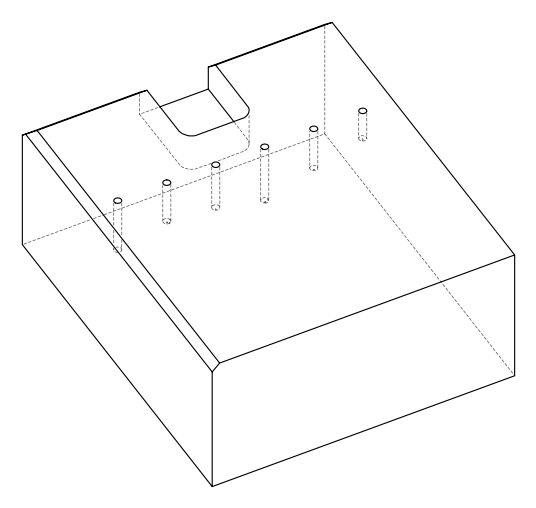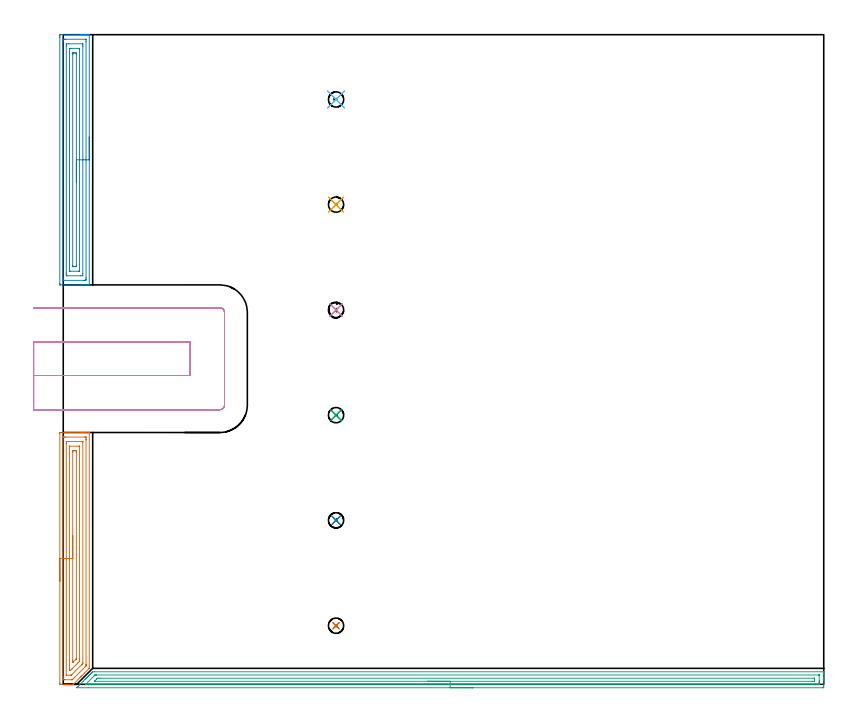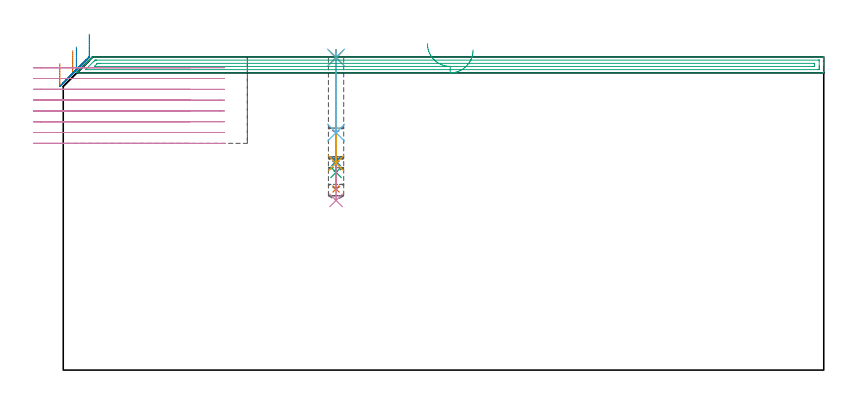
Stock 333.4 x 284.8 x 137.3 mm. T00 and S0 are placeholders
(PLAN: 16 operations, 3 tool changes, 25.6 min)
(1 SPOT_DRILL | STEP1POCKET | NXT0321_9005460120000 | 0.03 min | 1 mm3)
(2 SPOT_DRILL_1 | STEP1POCKET_1 | NXT0321_9005460120000 | 0.03 min | 0 mm3)
(3 SPOT_DRILL_2 | STEP1POCKET_2 | NXT0321_9005460120000 | 0.03 min | 0 mm3)
(4 SPOT_DRILL_3 | STEP1POCKET_3 | NXT0321_9005460120000 | 0.03 min | 1 mm3)
(5 SPOT_DRILL_4 | STEP1POCKET_4 | NXT0321_9005460120000 | 0.03 min | 0 mm3)
(6 SPOT_DRILL_5 | STEP1POCKET_5 | NXT0321_9005460120000 | 0.03 min | 0 mm3)
(7 DRILL_BLIND_HOLE_INTO_CENTER | STEP1POCKET | UGT0301_462 | 0.24 min | 1979 mm3)
(8 DRILL_BLIND_HOLE_INTO_CENTER_1 | STEP1POCKET_1 | UGT0301_462 | 0.19 min | 1557 mm3)
(9 DRILL_BLIND_HOLE_INTO_CENTER_2 | STEP1POCKET_2 | UGT0301_462 | 0.21 min | 1726 mm3)
(10 DRILL_BLIND_HOLE_INTO_CENTER_3 | STEP1POCKET_3 | UGT0301_462 | 0.26 min | 2157 mm3)
(11 DRILL_BLIND_HOLE_INTO_CENTER_4 | STEP1POCKET_4 | UGT0301_462 | 0.2 min | 1584 mm3)
(12 DRILL_BLIND_HOLE_INTO_CENTER_5 | STEP1POCKET_5 | UGT0301_462 | 0.14 min | 1116 mm3)
(13 AREA_MILL | FG_CHAMFER_SURFACE | UGT0205_001 | 4.59 min | 9748 mm3)
(14 AREA_MILL_1 | FG_CHAMFER_SURFACE_1 | UGT0205_001 | 4.63 min | 9692 mm3)
(15 AREA_MILL_2 | FG_CHAMFER_SURFACE_2 | UGT0205_001 | 7.97 min | 7936 mm3)
(16 MILL_SLOT | SLOT_PARTIAL_RECTANGULAR | UGT0201_094 | Follow Part, ap 5, ae 75% | 6.97 min | 194397 mm3)
(TOOL NXT0321_9005460120000 | NC Spot Drill, 142deg, 12mm, Carbide, Uncoated | D12 PA142 FL30 Z2)
(TOOL UGT0301_462 | Carbide Drill 6.7 mm | D6.7 PA118 FL63 Z2)
(TOOL UGT0205_001 | Chamfer Mill 20 x 3 x 45 deg. | D20 FL50 Z2)
(TOOL UGT0201_094 | End mill 20 mm | D20 FL38 Z4)
(OP 1 SPOT_DRILL)
G17 G21 G94 G90
T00 M6
G54
G17 G0 G90 X119.6 Y25.7 S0 M3
G43 Z147.3 H0
G94 G81 G98 Z137.012 F250. R140.3
G80
M5
M2
(OP 2 SPOT_DRILL_1)
G17 G21 G94 G90
T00 M6
G54
G17 G0 G90 X119.6 Y71.9 S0 M3
G43 Z147.3 H0
G94 G81 G98 Z137.012 F250. R140.3
G80
M5
M2
(OP 3 SPOT_DRILL_2)
G17 G21 G94 G90
T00 M6
G54
G17 G0 G90 X119.6 Y118. S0 M3
G43 Z147.3 H0
G94 G81 G98 Z137.012 F250. R140.3
G80
M5
M2
(OP 4 SPOT_DRILL_3)
G17 G21 G94 G90
T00 M6
G54
G17 G0 G90 X119.6 Y164.1 S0 M3
G43 Z147.3 H0
G94 G81 G98 Z137.012 F250. R140.3
G80
M5
M2
(OP 5 SPOT_DRILL_4)
G17 G21 G94 G90
T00 M6
G54
G17 G0 G90 X119.6 Y210.3 S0 M3
G43 Z147.3 H0
G94 G81 G98 Z137.012 F250. R140.3
G80
M5
M2
(OP 6 SPOT_DRILL_5)
G17 G21 G94 G90
T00 M6
G54
G17 G0 G90 X119.6 Y256.4 S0 M3
G43 Z147.3 H0
G94 G81 G98 Z137.012 F250. R140.3
G80
M5
M2
(OP 7 DRILL_BLIND_HOLE_INTO_CENTER)
G17 G21 G94 G90
T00 M6
G54
G17 G0 G90 X119.6 Y25.7 S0 M3
G43 Z147.3 H0
G94 G81 G98 Z79.4 F250. R139.3
G80
M5
M2
(OP 8 DRILL_BLIND_HOLE_INTO_CENTER_1)
G17 G21 G94 G90
T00 M6
G54
G17 G0 G90 X119.6 Y71.9 S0 M3
G43 Z147.3 H0
G94 G81 G98 Z91.5 F250. R139.3
G80
M5
M2
(OP 9 DRILL_BLIND_HOLE_INTO_CENTER_2)
G17 G21 G94 G90
T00 M6
G54
G17 G0 G90 X119.6 Y118. S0 M3
G43 Z147.3 H0
G94 G81 G98 Z86.7 F250. R139.3
G80
M5
M2
(OP 10 DRILL_BLIND_HOLE_INTO_CENTER_3)
G17 G21 G94 G90
T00 M6
G54
G17 G0 G90 X119.6 Y164.1 S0 M3
G43 Z147.3 H0
G94 G81 G98 Z74.4 F250. R139.3
G80
M5
M2
(OP 11 DRILL_BLIND_HOLE_INTO_CENTER_4)
G17 G21 G94 G90
T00 M6
G54
G17 G0 G90 X119.6 Y210.3 S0 M3
G43 Z147.3 H0
G94 G81 G98 Z90.7 F250. R139.3
G80
M5
M2
(OP 12 DRILL_BLIND_HOLE_INTO_CENTER_5)
G17 G21 G94 G90
T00 M6
G54
G17 G0 G90 X119.6 Y256.4 S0 M3
G43 Z147.3 H0
G94 G81 G98 Z104.1 F250. R139.3
G80
M5
M2
(OP 13 AREA_MILL)
G17 G21 G94 G90
T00 M6
G54
G17 G0 G90 X-1.5 Y45.2 S1061 M3
G43 Z147.3 H0
Z134.4
G94 G1 Y45.238 Z133.528 F250.
Y45.352 Z132.664
Y45.541 Z131.812
Y45.803 Z130.98
Y46.137 Z130.174
Y46.54 Z129.4
Y47.008 Z128.664
Y47.539 Z127.972
Y48.129 Z127.329
Y48.772 Z126.74
Y49.464 Z126.208
Y50.2 Z125.74
Y50.974 Z125.337
Y51.78 Z125.003
Y52.612 Z124.741
Y53.463 Z124.552
Y54.328 Z124.438
Y55.2 Z124.4
Y109.849
X-1.497 Y110.189 Z124.401
X-1.492 Y110.39 Z124.404
X-1.163 Y110.396 Z124.734
X-0.621 Y110.4 Z125.275
X7.57 Z133.463
X8.233 Z134.13
X8.443 Z134.34
X9.106 Z135.003
X9.316 Z135.213
X9.738 Z135.637
X11.237 Z137.136
X11.32 Y110.398 Z137.213
X11.397 Y110.39 Z137.289
X11.4 Y110.293 Z137.3
Y7.66
X11.398 Y7.005 Z137.287
X11.255 Y6.854 Z137.154
X9.395 Y4.994 Z135.294
X8.062 Y3.661 Z133.96
X7.618 Y3.217 Z133.517
X7.57 Y3.168 Z133.467
X7.524 Y3.123 Z133.423
X7.321 Y2.921 Z133.22
X4.656 Y0.255 Z130.555
X4.513 Y0.113 Z130.41
X4.406 Y0.01 Z130.303
X4.325 Y0. Z130.225
X2.751 Z128.65
X2.33 Z128.226
X2.12 Z128.017
X1.457 Z127.354
X1.246 Z127.144
X0.584 Z126.477
X-1.163 Y0.001 Z124.732
X-1.492 Y0.01 Z124.404
X-1.497 Y0.212 Z124.4
X-1.5 Y0.551
Y55.2
X-0.086 Z125.814
X-0.085 Y108.242 Z125.815
X-0.084 Y108.327 Z125.816
X-0.082 Y108.368 Z125.818
X-0.08 Y108.383 Z125.82
X-0.061 Y108.39 Z125.839
X0.263 Y108.398 Z126.163
X0.584 Y108.399 Z126.484
X1.134 Y108.4 Z127.034
X9.316 Y108.399 Z135.216
X9.871 Y108.396 Z135.771
X9.95 Y108.39 Z135.85
X9.979 Y108.373 Z135.879
X9.982 Y108.283 Z135.882
X9.984 Y108.071 Z135.884
X9.986 Y107.39 Z135.886
Y107.183
X9.985 Y8.757 Z135.885
X9.984 Y8.549 Z135.884
X9.981 Y8.208 Z135.881
X9.979 Y8.043 Z135.879
X9.897 Y7.957 Z135.797
X9.609 Y7.66 Z135.509
X4.279 Y2.328 Z130.179
X4.176 Y2.228 Z130.076
X4.077 Y2.135 Z129.977
X3.937 Y2.01 Z129.837
X3.801 Y2.006 Z129.701
X3.525 Y2.001 Z129.425
X0.584 Z126.484
X0.029 Y2.004 Z125.929
X-0.05 Y2.01 Z125.85
X-0.079 Y2.027 Z125.821
X-0.082 Y2.117 Z125.818
X-0.084 Y2.328 Z125.816
X-0.086 Y3.009 Z125.814
Y3.217
Y55.2
X1.328 Z127.228
X1.329 Y105.536 Z127.229
X1.331 Y106.294 Z127.231
X1.333 Y106.359 Z127.233
X1.335 Y106.384 Z127.235
X1.361 Y106.392 Z127.261
X1.457 Y106.395 Z127.357
X2.226 Y106.4 Z128.126
X8.34 Y106.399 Z134.24
X8.443 Y106.396 Z134.343
X8.546 Y106.39 Z134.446
X8.565 Y106.387 Z134.465
X8.567 Y106.371 Z134.467
X8.57 Y106.338 Z134.47
X8.571 Y106.294 Z134.471
Y106.164
Y9.437
X8.57 Y9.308 Z134.47
X8.567 Y9.176 Z134.467
X8.565 Y9.093 Z134.465
X8.536 Y9.047 Z134.436
X8.443 Y8.948 Z134.343
X8.247 Y8.748 Z134.147
X8.049 Y8.549 Z133.949
X3.843 Y4.343 Z129.743
X3.603 Y4.106 Z129.503
X3.522 Y4.033 Z129.422
X3.479 Y4.01 Z129.379
X3.411 Y4.005 Z129.311
X3.307 Y4.001 Z129.207
X1.56 Z127.46
X1.457 Y4.004 Z127.357
X1.354 Y4.01 Z127.254
X1.335 Y4.013 Z127.235
X1.332 Y4.028 Z127.232
X1.33 Y4.062 Z127.23
X1.329 Y4.106 Z127.229
Y4.236
X1.328 Y55.2 Z127.228
X2.743 Z128.643
Y104.097
X2.744 Y104.254 Z128.644
X2.747 Y104.378 Z128.647
X2.75 Y104.39 Z128.65
X2.755 Y104.393 Z128.655
X2.777 Y104.397 Z128.677
X2.824 Y104.399 Z128.724
X6.812 Y104.4 Z132.712
X7.074 Y104.397 Z132.974
X7.139 Y104.393 Z133.039
X7.15 Y104.39 Z133.05
X7.153 Y104.384 Z133.053
X7.155 Y104.362 Z133.055
X7.157 Y104.311 Z133.057
Y11.214
X7.155 Y10.748 Z133.055
X7.15 Y10.326 Z133.05
X7.141 Y10.102 Z133.041
X6.593 Y9.542 Z132.493
X6.489 Y9.437 Z132.389
X3.823 Y6.771 Z129.723
X3.509 Y6.46 Z129.409
X3.203 Y6.159 Z129.103
X3.064 Y6.025 Z128.964
X2.821 Y6.01 Z128.721
X2.759 Z128.659
X2.75 Y6.049 Z128.65
X2.748 Y6.1 Z128.648
X2.744 Y6.35 Z128.644
X2.743 Y6.771 Z128.643
Y7.24
Y55.2
X4.157 Z130.057
Y101.851
X4.162 Y102.255 Z130.062
X4.164 Y102.354 Z130.064
X4.171 Y102.39 Z130.071
X4.231 Y102.393 Z130.131
X4.412 Y102.398 Z130.312
X4.95 Y102.399 Z130.85
X5.285 Z131.185
X5.64 Y102.393 Z131.54
X5.718 Y102.39 Z131.618
X5.736 Y102.379 Z131.636
X5.739 Y102.344 Z131.639
X5.741 Y102.262 Z131.641
X5.743 Y101.933 Z131.643
Y101.851
X5.742 Y11.297 Z131.642
X5.741 Y11.214 Z131.641
X5.737 Y11.165 Z131.637
X5.734 Y11.145 Z131.634
X5.715 Y11.122 Z131.615
X5.64 Y11.041 Z131.54
X5.524 Y10.923 Z131.424
X5.379 Y10.777 Z131.279
X4.309 Y9.707 Z130.209
X4.227 Y9.629 Z130.127
X4.17 Y9.578 Z130.07
X4.164 Y9.574 Z130.064
X4.162 Y9.588 Z130.062
X4.16 Y9.64 Z130.06
X4.157 Y10.244 Z130.057
Y10.326
Y55.2
Y56.071 Z130.095
Y56.936 Z130.209
Y57.788 Z130.398
Y58.62 Z130.66
Y59.426 Z130.994
Y60.2 Z131.397
Y60.936 Z131.865
Y61.628 Z132.396
Y62.271 Z132.986
Y62.86 Z133.629
Y63.391 Z134.321
Y63.86 Z135.057
Y64.263 Z135.831
Y64.597 Z136.637
Y64.859 Z137.469
Y65.048 Z138.32
Y65.162 Z139.185
Y65.2 Z140.057
G0 Z147.3
M5
M2
(OP 14 AREA_MILL_1)
G17 G21 G94 G90
T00 M6
G54
G17 G0 G90 X11.4 Y239.95 S1061 M3
G43 Z147.3 H0
G94 G1 Y239.912 Z146.428 F250.
Y239.798 Z145.563
Y239.609 Z144.712
Y239.347 Z143.88
Y239.013 Z143.074
Y238.61 Z142.3
Y238.141 Z141.564
Y237.61 Z140.872
Y237.021 Z140.229
Y236.378 Z139.639
Y235.686 Z139.108
Y234.95 Z138.64
Y234.176 Z138.237
Y233.37 Z137.903
Y232.538 Z137.641
Y231.686 Z137.452
Y230.822 Z137.338
Y229.95 Z137.3
Y175.224
X11.397 Y175.11 Z137.289
X11.308 Y175.103 Z137.201
X11.212 Y175.1 Z137.11
X10.576 Z136.475
X9.804 Z135.703
X9.316 Z135.212
X9.073 Z134.97
X8.443 Z134.34
X8.199 Z134.097
X7.57 Z133.464
X-1.163 Z124.734
X-1.481 Y175.103 Z124.416
X-1.492 Y175.11 Z124.405
X-1.498 Y175.121 Z124.398
X-1.5 Y175.669 Z124.4
Y283.685
X-1.499 Y284.231 Z124.401
X-1.496 Y284.57 Z124.402
X-1.493 Y284.79 Z124.404
X-1.163 Y284.794 Z124.734
X-0.605 Y284.8 Z125.292
X7.57 Z133.464
X8.199 Z134.097
X8.443 Z134.34
X9.073 Z134.97
X9.316 Z135.212
X9.804 Z135.703
X10.454 Z136.353
X11.063 Z136.961
X11.212 Z137.111
X11.308 Y284.797 Z137.201
X11.397 Y284.79 Z137.289
X11.4 Y284.676 Z137.3
Y229.95
X9.986 Z135.886
Y178.339
X9.985 Y177.658 Z135.885
X9.983 Y177.449 Z135.883
X9.979 Y177.118 Z135.879
X9.653 Y177.105 Z135.553
X9.316 Y177.102 Z135.216
X8.785 Y177.1 Z134.685
X0.052 Z125.952
X-0.048 Y177.103 Z125.852
X-0.065 Y177.105 Z125.835
X-0.079 Y177.11 Z125.821
X-0.08 Y177.129 Z125.82
X-0.084 Y177.239 Z125.816
X-0.085 Y177.449 Z125.815
X-0.086 Y178.131 Z125.814
Y281.561
X-0.085 Y282.242 Z125.815
X-0.083 Y282.451 Z125.817
X-0.079 Y282.782 Z125.821
X0.246 Y282.795 Z126.146
X0.584 Y282.798 Z126.484
X1.115 Y282.8 Z127.015
X9.848 Z135.748
X9.948 Y282.797 Z135.848
X9.965 Y282.795 Z135.865
X9.979 Y282.79 Z135.879
X9.98 Y282.771 Z135.88
X9.984 Y282.661 Z135.884
X9.985 Y282.451 Z135.885
X9.986 Y281.769 Z135.886
Y229.95
X8.571 Z134.471
Y179.988
X8.564 Y179.228 Z134.464
X8.562 Y179.107 Z134.462
X7.57 Y179.1 Z133.47
X1.582 Y179.101 Z127.482
X1.457 Y179.105 Z127.357
X1.338 Y179.11 Z127.238
X1.333 Y179.228 Z127.233
X1.33 Y179.357 Z127.23
X1.329 Y180.118 Z127.229
X1.328 Y180.249 Z127.228
X1.329 Y279.912 Z127.229
X1.335 Y280.672 Z127.235
X1.338 Y280.793 Z127.238
X2.33 Y280.8 Z128.23
X8.318 Y280.799 Z134.218
X8.443 Y280.795 Z134.343
X8.562 Y280.79 Z134.462
X8.567 Y280.672 Z134.467
X8.57 Y280.542 Z134.47
X8.571 Y279.782 Z134.471
Y279.651
Y229.95
X7.157 Z133.057
Y181.429
X7.155 Y181.272 Z133.055
X7.152 Y181.148 Z133.052
X7.15 Y181.115 Z133.05
X7.136 Y181.11 Z133.036
X7.088 Y181.107 Z132.988
X6.697 Y181.101 Z132.597
X6.606 Y181.1 Z132.506
X3.113 Y181.101 Z129.013
X2.82 Y181.108 Z128.72
X2.752 Y181.11 Z128.652
X2.748 Y181.153 Z128.648
X2.746 Y181.202 Z128.646
X2.743 Y181.477 Z128.643
Y278.471
X2.745 Y278.628 Z128.645
X2.748 Y278.753 Z128.648
X2.749 Y278.785 Z128.649
X2.764 Y278.79 Z128.664
X2.812 Y278.793 Z128.712
X3.203 Y278.799 Z129.103
X3.294 Y278.8 Z129.194
X6.787 Y278.799 Z132.687
X7.08 Y278.792 Z132.98
X7.148 Y278.79 Z133.048
X7.152 Y278.747 Z133.052
X7.154 Y278.698 Z133.054
X7.157 Y278.423 Z133.057
Y229.95
X5.743 Z131.643
Y183.678
X5.742 Y183.274 Z131.642
X5.74 Y183.173 Z131.64
X5.736 Y183.125 Z131.636
X5.733 Y183.11 Z131.633
X5.705 Y183.108 Z131.605
X5.515 Y183.102 Z131.415
X4.95 Y183.101 Z130.85
X4.643 Z130.543
X4.257 Y183.107 Z130.157
X4.169 Y183.11 Z130.069
X4.164 Y183.262 Z130.064
X4.158 Y183.595 Z130.058
X4.157 Y183.678 Z130.057
Y276.222
X4.158 Y276.626 Z130.058
X4.16 Y276.727 Z130.06
X4.164 Y276.775 Z130.064
X4.166 Y276.79 Z130.066
X4.194 Y276.792 Z130.094
X4.385 Y276.798 Z130.285
X4.95 Y276.799 Z130.85
X5.257 Z131.157
X5.643 Y276.793 Z131.543
X5.731 Y276.79 Z131.631
X5.736 Y276.638 Z131.636
X5.742 Y276.305 Z131.642
X5.743 Y276.222 Z131.643
Y229.95
Y229.078 Z131.681
Y228.213 Z131.795
Y227.362 Z131.984
Y226.53 Z132.246
Y225.724 Z132.58
Y224.95 Z132.983
Y224.214 Z133.451
Y223.522 Z133.983
Y222.879 Z134.572
Y222.29 Z135.215
Y221.758 Z135.907
Y221.29 Z136.643
Y220.887 Z137.417
Y220.553 Z138.223
Y220.291 Z139.055
Y220.102 Z139.907
Y219.988 Z140.771
Y219.95 Z141.643
G0 Z147.3
M5
M2
(OP 15 AREA_MILL_2)
G17 G21 G94 G90
T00 M6
G54
G17 G0 G90 X179.65 Y-1.5 S1061 M3
G43 Z147.3 H0
Z140.3
G94 G1 X179.612 Z139.429 F250.
X179.498 Z138.564
X179.309 Z137.712
X179.047 Z136.88
X178.713 Z136.074
X178.31 Z135.3
X177.842 Z134.564
X177.31 Z133.872
X176.721 Z133.229
X176.078 Z132.64
X175.386 Z132.109
X174.65 Z131.64
X173.876 Z131.237
X173.07 Z130.903
X172.238 Z130.641
X171.387 Z130.452
X170.522 Z130.338
X169.65 Z130.3
X6.078
X5.919 Y-1.493 Z130.306
X6.078 Y-1.324 Z130.476
X6.525 Y-0.874 Z130.924
X7.638 Y0.239 Z132.038
X8.76 Y1.36 Z133.159
X9.546 Y2.147 Z133.945
X9.653 Y2.255 Z134.051
X9.996 Y2.596 Z134.396
X10.195 Y2.795 Z134.594
X10.425 Y3.026 Z134.824
X10.547 Y3.149 Z134.945
X10.718 Y3.319 Z135.117
X10.994 Y3.595 Z135.393
X11.156 Y3.759 Z135.554
X11.316 Y3.917 Z135.715
X11.441 Y4.042 Z135.84
X11.596 Y4.198 Z135.994
X11.749 Y4.35 Z136.147
X11.888 Y4.489 Z136.287
X12.036 Y4.638 Z136.434
X12.181 Y4.782 Z136.58
X12.335 Y4.936 Z136.734
X12.476 Y5.078 Z136.874
X12.782 Y5.382 Z137.179
X12.898 Y5.495 Z137.291
X13.676 Y5.5 Z137.3
X333.222
X333.39 Y5.498 Z137.289
X333.4 Y5.164 Z136.963
Y4.899 Z136.698
Y4.198 Z135.993
Y2.969 Z134.766
Y2.44 Z134.234
Y1.825 Z133.62
Y-0.813 Z130.984
X333.397 Y-1.078 Z130.719
X333.39 Y-1.492 Z130.305
X333.2 Y-1.496 Z130.302
X332.775 Y-1.5 Z130.3
X169.65
Y-0.086 Z131.714
X10.1 Y-0.085 Z131.715
X9.985
X9.84 Y-0.081 Z131.719
X9.783 Y-0.079 Z131.721
X9.793 Y-0.067 Z131.733
X9.876 Y0.023 Z131.823
X9.965 Y0.115 Z131.915
X10.1 Y0.251 Z132.051
X13.42 Y3.57 Z135.37
X13.676 Y3.826 Z135.626
X13.866 Y4.012 Z135.812
X13.915 Y4.057 Z135.857
X13.941 Y4.079 Z135.879
X13.986 Y4.08 Z135.88
X14.18 Y4.083 Z135.883
X14.569 Y4.085 Z135.885
X14.684 Y4.086 Z135.886
X331.102 Y4.085 Z135.885
X331.355 Y4.083 Z135.883
X331.384 Y4.081 Z135.881
X331.39 Y4.078 Z135.878
X331.394 Y4.069 Z135.869
X331.398 Y4.034 Z135.834
X331.399 Y4. Z135.8
X331.4 Y3.793 Z135.593
Y1.56 Z133.36
Y1.155 Z132.955
X331.396 Y0.681 Z132.481
X331.391 Y0.284 Z132.084
X331.368 Y-0.079 Z131.721
X330.988 Y-0.084 Z131.716
X330.872 Y-0.085 Z131.715
X169.65 Y-0.086 Z131.714
Y1.329 Z133.129
X13.911
X13.708 Y1.331 Z133.131
X13.676 Y1.332 Z133.132
X13.648 Y1.335 Z133.135
X13.661 Y1.355 Z133.155
X13.676 Y1.375 Z133.175
X14.655 Y2.355 Z134.155
X14.742 Y2.44 Z134.24
X14.89 Y2.578 Z134.378
X14.997 Y2.665 Z134.465
X15.231 Y2.669 Z134.469
X15.463 Y2.67 Z134.47
X16.122 Y2.671 Z134.471
X329.2
X329.278 Y2.67 Z134.47
X329.341 Y2.668 Z134.468
X329.379 Y2.665 Z134.465
X329.39 Y2.659 Z134.459
X329.392 Y2.636 Z134.436
X329.398 Y2.44 Z134.24
X329.4 Y2.243 Z134.043
X329.398 Y1.56 Z133.36
X329.395 Y1.368 Z133.168
X329.391 Y1.34 Z133.14
X329.374 Y1.335 Z133.135
X329.317 Y1.333 Z133.133
X329.2 Y1.33 Z133.13
X328.542 Y1.329 Z133.129
X328.306
X169.65
X168.778 Z133.167
X167.914 Z133.28
X167.062 Z133.469
X166.23 Z133.732
X165.424 Z134.065
X164.65 Z134.468
X163.914 Z134.937
X163.222 Z135.468
X162.579 Z136.057
X161.99 Z136.701
X161.459 Z137.393
X160.99 Z138.129
X160.587 Z138.902
X160.253 Z139.708
X159.991 Z140.54
X159.802 Z141.392
X159.688 Z142.257
X159.65 Z143.129
G0 Z147.3
M5
M2
(OP 16 MILL_SLOT)
G17 G21 G94 G90
T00 M6
G54
G17 G0 G90 X-13. Y135.4 S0 M3
G43 Z147.3 H0
Z132.562
G94 G1 X-10. F250.
X55.7 F500.
Y150.1
X-10.
X-13. F250.
Y120.4
X-10.
X68.6 F500.
G3 X70.7 Y122.5 R2.1
G1 Y163.
G3 X68.6 Y165.1 R2.1
G1 X-10.
X-13. F250.
G0 Y135.4 Z127.825
G1 X-10.
X55.7 F500.
Y150.1
X-10.
X-13. F250.
Y120.4
X-10.
X68.6 F500.
G3 X70.7 Y122.5 R2.1
G1 Y163.
G3 X68.6 Y165.1 R2.1
G1 X-10.
X-13. F250.
G0 Y135.4 Z123.087
G1 X-10.
X55.7 F500.
Y150.1
X-10.
X-13. F250.
Y120.4
X-10.
X68.6 F500.
G3 X70.7 Y122.5 R2.1
G1 Y163.
G3 X68.6 Y165.1 R2.1
G1 X-10.
X-13. F250.
G0 Y135.4 Z118.35
G1 X-10.
X55.7 F500.
Y150.1
X-10.
X-13. F250.
Y120.4
X-10.
X68.6 F500.
G3 X70.7 Y122.5 R2.1
G1 Y163.
G3 X68.6 Y165.1 R2.1
G1 X-10.
X-13. F250.
G0 Y135.4 Z113.612
G1 X-10.
X55.7 F500.
Y150.1
X-10.
X-13. F250.
Y120.4
X-10.
X68.6 F500.
G3 X70.7 Y122.5 R2.1
G1 Y163.
G3 X68.6 Y165.1 R2.1
G1 X-10.
X-13. F250.
G0 Y135.4 Z108.875
G1 X-10.
X55.7 F500.
Y150.1
X-10.
X-13. F250.
Y120.4
X-10.
X68.6 F500.
G3 X70.7 Y122.5 R2.1
G1 Y163.
G3 X68.6 Y165.1 R2.1
G1 X-10.
X-13. F250.
G0 Y135.4 Z104.137
G1 X-10.
X55.7 F500.
Y150.1
X-10.
X-13. F250.
Y120.4
X-10.
X68.6 F500.
G3 X70.7 Y122.5 R2.1
G1 Y163.
G3 X68.6 Y165.1 R2.1
G1 X-10.
X-13. F250.
G0 Y135.4 Z99.4
G1 X-10.
X55.7 F500.
Y150.1
X-10.
X-13. F250.
Y120.4
X-10.
X68.6 F500.
G3 X70.7 Y122.5 R2.1
G1 Y163.
G3 X68.6 Y165.1 R2.1
G1 X-10.
X-13. F250.
G0 Z147.3
M5
M2
